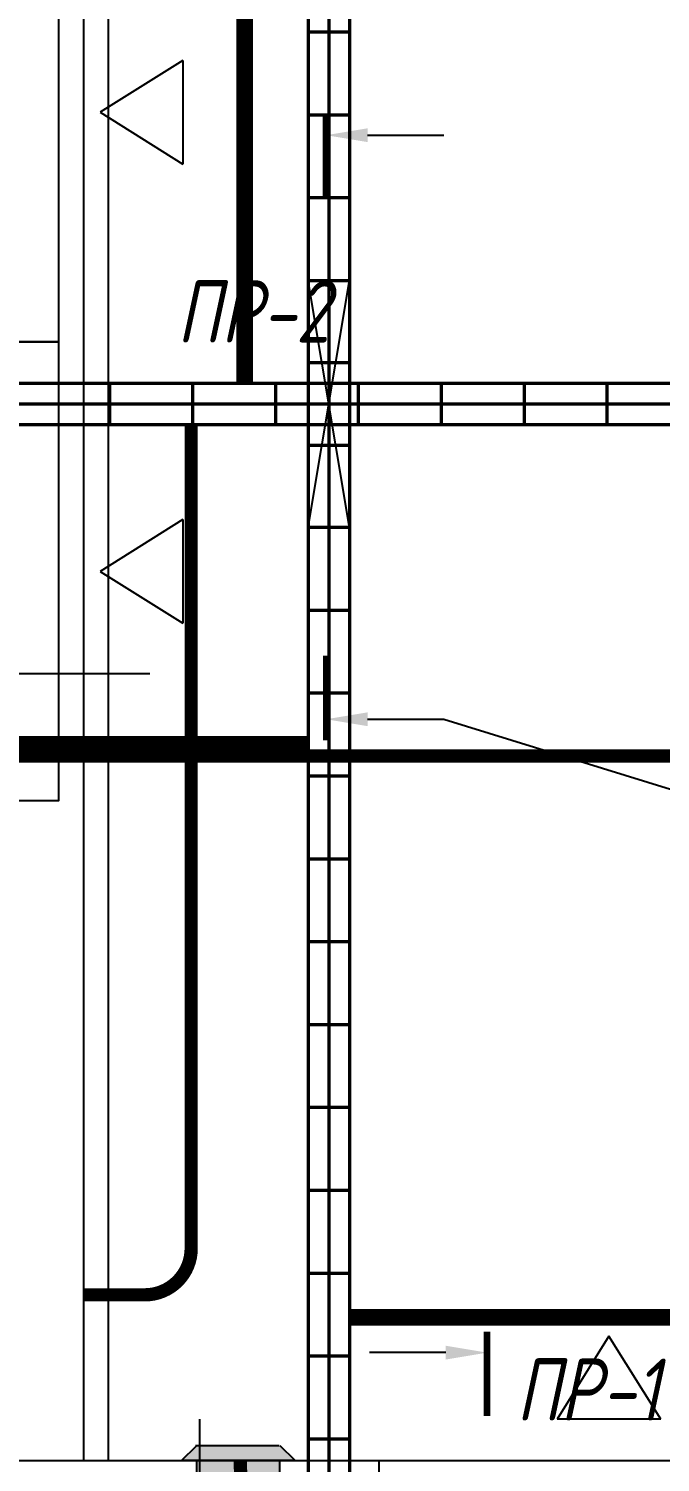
# Model space of a CAD drawing. Header units: millimetres. Extents: x -1962 to 15923, y 2405 to 25636.
# Drawn here: x 6645 to 7407, y 7588 to 9318 of the extents above; entities that cross this region are included whole.
import ezdxf
from ezdxf.enums import TextEntityAlignment as Align

# ---------------------------------------------------------------- set-up
doc = ezdxf.new("R2010")
doc.units = ezdxf.units.MM
for name, color, linetype in [('02 ЭОМ и СС', 7, 'Continuous'), ('022 ОВиК приточка', 232, 'Continuous'), ('024 ОВиК переток и вытяжка', 6, 'Continuous'), ('05 Кабельные трассы', 7, 'Continuous'), ('10 Перегородки', 4, 'Continuous'), ('12 Разрезы', 7, 'Continuous')]:
    doc.layers.add(name, color=color, linetype=linetype)
doc.styles.add('ГОСТ-ISOCPEUR', font='isocpeui.ttf', dxfattribs={"width": 0.8})

# ---------------------------------------------------------------- blocks, each defined once
blk = doc.blocks.new('АП 500х200 разрез')
at = {"color": 0}
for p, q in [((-339.5, 200), (-214.5, 200)), ((-339.5, 200), (-277, 100)), ((-277, 100), (-214.5, 200)), ((-339.5, -50), (-214.5, -50)), ((-339.5, -50), (-277, -150)), ((-277, -150), (-214.5, -50))]:
    blk.add_line(p, q, dxfattribs=at)
at = {"color": 0, "flags": 128}
blk.add_lwpolyline([(-554, 0), (-554, 50), (0, 50), (0, 0)], close=True, dxfattribs=at)

msp = doc.modelspace()

# ---------------------------------------------------------------- hatches: boundary and pattern name
at = {"layer": '022 ОВиК приточка', "lineweight": -2}
for points in [[(6966.526, 7590.115), (6948.526, 7608.115), (6847.526, 7608.115), (6829.526, 7590.115)], [(6948.026, 7427.865), (6948.026, 7590.115), (6848.026, 7590.115), (6848.026, 7427.865)]]:
    msp.add_hatch(color=256, dxfattribs=at).paths.add_polyline_path(points)

# ---------------------------------------------------------------- linework, layer by layer
at = {"layer": '02 ЭОМ и СС', "color": 1, "lineweight": -2, "const_width": 20}
msp.add_lwpolyline([(6905.734, 9670.115), (6905.734, 8890.115)], dxfattribs=at)
at = {"layer": '02 ЭОМ и СС', "color": 3, "lineweight": -2, "const_width": 16}
msp.add_lwpolyline([(6711.234, 7790.115), (6785.234, 7790.115, 0.41421356), (6841.234, 7846.115), (6841.234, 8840.115)], format="xyb", dxfattribs=at)
at = {"layer": '02 ЭОМ и СС', "color": 1, "const_width": 16}
msp.add_lwpolyline([(5682.822, 8456.485), (6982.4, 8456.485)], dxfattribs=at)
msp.add_lwpolyline([(7740.734, 8440.485), (5914.076, 8440.485, 0.41421356), (5858.076, 8384.485), (5858.076, 7728.03)], format="xyb", dxfattribs=at)
at = {"layer": '02 ЭОМ и СС', "color": 7, "lineweight": -2, "const_width": 20}
msp.add_lwpolyline([(7808.734, 7763.115), (7032.4, 7763.115)], dxfattribs=at)
at = {"layer": '02 ЭОМ и СС', "color": 7, "lineweight": -2}
msp.add_lwpolyline([(6982.4, 7528.454, 16, 16, 0), (6956.442, 7528.454, 16, 16, -0.41421356), (6900.442, 7584.454, 16, 16, 0), (6900.442, 7590.115, 16, 16, 0)], format="xyseb", dxfattribs=at)
at = {"layer": '022 ОВиК приточка', "color": 7}
for p, q in [((6829.526, 7590.115), (6847.526, 7608.115)), ((6947.318, 7608.115), (6846.318, 7608.115)), ((6966.526, 7590.115), (6948.526, 7608.115)), ((6966.526, 7590.115), (6829.526, 7590.115)), ((6848.026, 7427.865), (6848.026, 7590.115)), ((6948.026, 7427.865), (6948.026, 7590.115))]:
    msp.add_line(p, q, dxfattribs=at)
at = {"layer": '05 Кабельные трассы'}
for p, q in [((6982.4, 8716.247), (7032.4, 9013.984)), ((7032.4, 8716.247), (6982.4, 9013.984))]:
    msp.add_line(p, q, dxfattribs=at)
at = {"layer": '05 Кабельные трассы', "const_width": 4}
for points in [[(6982.4, 9550.115), (6982.4, 3090.99)], [(7007.4, 9550.115), (7007.4, 6616.247)], [(7032.4, 9550.115), (7032.4, 3090.99)], [(6631.234, 8890.115), (7613.734, 8890.115)], [(6743.024, 8890.115), (6743.024, 8840.115)], [(6843.024, 8890.115), (6843.024, 8840.115)], [(6943.024, 8890.115), (6943.024, 8840.115)], [(7043.024, 8890.115), (7043.024, 8840.115)], [(7143.024, 8890.115), (7143.024, 8840.115)], [(7243.024, 8890.115), (7243.024, 8840.115)], [(7343.024, 8890.115), (7343.024, 8840.115)], [(6631.234, 8865.115), (7613.734, 8865.115)], [(6631.234, 8840.115), (7613.734, 8840.115)]]:
    msp.add_lwpolyline(points, dxfattribs=at)
at = {"layer": '05 Кабельные трассы'}
for points in [[(6982.4, 9313.984, 4, 4, 0), (7032.4, 9313.984, 4, 4, 0)], [(6982.4, 9213.984, 4, 4, 0), (7032.4, 9213.984, 4, 4, 0)], [(6982.4, 9113.984, 4, 4, 0), (7032.4, 9113.984, 4, 4, 0)], [(6982.4, 9013.984, 4, 4, 0), (7032.4, 9013.984, 4, 4, 0)], [(6982.4, 8915.115, 4, 4, 0), (7032.4, 8915.115, 4, 4, 0)], [(6982.4, 8815.115, 4, 4, 0), (7032.4, 8815.115, 4, 4, 0)], [(6982.4, 8716.247, 4, 4, 0), (7032.4, 8716.247, 4, 4, 0)], [(6982.4, 8616.247, 4, 4, 0), (7032.4, 8616.247, 4, 4, 0)], [(6982.4, 8516.247, 4, 4, 0), (7032.4, 8516.247, 4, 4, 0)], [(6982.4, 8416.247, 4, 4, 0), (7032.4, 8416.247, 4, 4, 0)], [(6982.4, 8316.247, 4, 4, 0), (7032.4, 8316.247, 4, 4, 0)], [(6982.4, 8216.247, 4, 4, 0), (7032.4, 8216.247, 4, 4, 0)], [(6982.4, 8116.247, 4, 4, 0), (7032.4, 8116.247, 4, 4, 0)], [(6982.4, 8016.247, 4, 4, 0), (7032.4, 8016.247, 4, 4, 0)], [(6982.4, 7916.247, 4, 4, 0), (7032.4, 7916.247, 4, 4, 0)], [(6982.4, 7816.247, 4, 4, 0), (7032.4, 7816.247, 4, 4, 0)], [(6982.4, 7716.247, 4, 4, 0), (7032.4, 7716.247, 4, 4, 0)], [(6982.4, 7616.247, 4, 4, 0), (7032.4, 7616.247, 4, 4, 0)]]:
    msp.add_lwpolyline(points, format="xyseb", dxfattribs=at)
at = {"layer": '10 Перегородки'}
for p, q in [((6711.234, 9670.115), (6711.234, 7590.115)), ((6581.234, 8540.115), (6791.234, 8540.115)), ((6851.234, 7640.115), (6851.234, 7430.115)), ((4451.234, 7590.115), (7901.234, 7590.115))]:
    msp.add_line(p, q, dxfattribs=at)
at = {"layer": '10 Перегородки', "color": 74, "linetype": 'Continuous', "ltscale": 10}
msp.add_line((6741.234, 9670.115), (6741.234, 7590.115), dxfattribs=at)
at = {"layer": '12 Разрезы', "lineweight": 100}
for p, q in [((7004.12, 9113.101), (7004.12, 9214.669)), ((7004.12, 8561.099), (7004.12, 8459.531)), ((7198.28, 7643.991), (7198.28, 7745.558))]:
    msp.add_line(p, q, dxfattribs=at)
at = {"layer": '12 Разрезы'}
for p, q in [((7054.12, 9189.506), (7146.197, 9189.506)), ((7054.12, 8484.695), (7146.197, 8484.695)), ((7148.28, 7720.395), (7056.203, 7720.395))]:
    msp.add_line(p, q, dxfattribs=at)
at = {"layer": '12 Разрезы', "lineweight": -2}
msp.add_line((7146.197, 8484.695), (8104.941, 8188.409), dxfattribs=at)
at = {"layer": '12 Разрезы'}
for points in [[(7054.12, 9197.839), (7004.12, 9189.506), (7054.12, 9181.172)], [(7054.12, 8476.361), (7004.12, 8484.695), (7054.12, 8493.028)], [(7148.28, 7728.728), (7198.28, 7720.395), (7148.28, 7712.062)]]:
    msp.add_solid(points, dxfattribs=at)

# ---------------------------------------------------------------- block references
at = {"layer": '024 ОВиК переток и вытяжка', "color": 7}
for p, rotation in [((6631.234, 8940.115), 270), ((6631.234, 8386.115), 270), ((7068.207, 7590.115), 180)]:
    msp.add_blockref('АП 500х200 разрез', p, dxfattribs=dict(at, rotation=rotation))

# ---------------------------------------------------------------- texts
at = {"layer": '10 Перегородки', "style": 'ГОСТ-ISOCPEUR', "width": 0.8}
for s, p in [('ПР-2', (6916.144, 8976.968)), ('ПР-1', (7320.122, 7676.023))]:
    msp.add_text(s, height=75, dxfattribs=at).set_placement(p, align=Align.MIDDLE)

doc.saveas('drawing.dxf')
